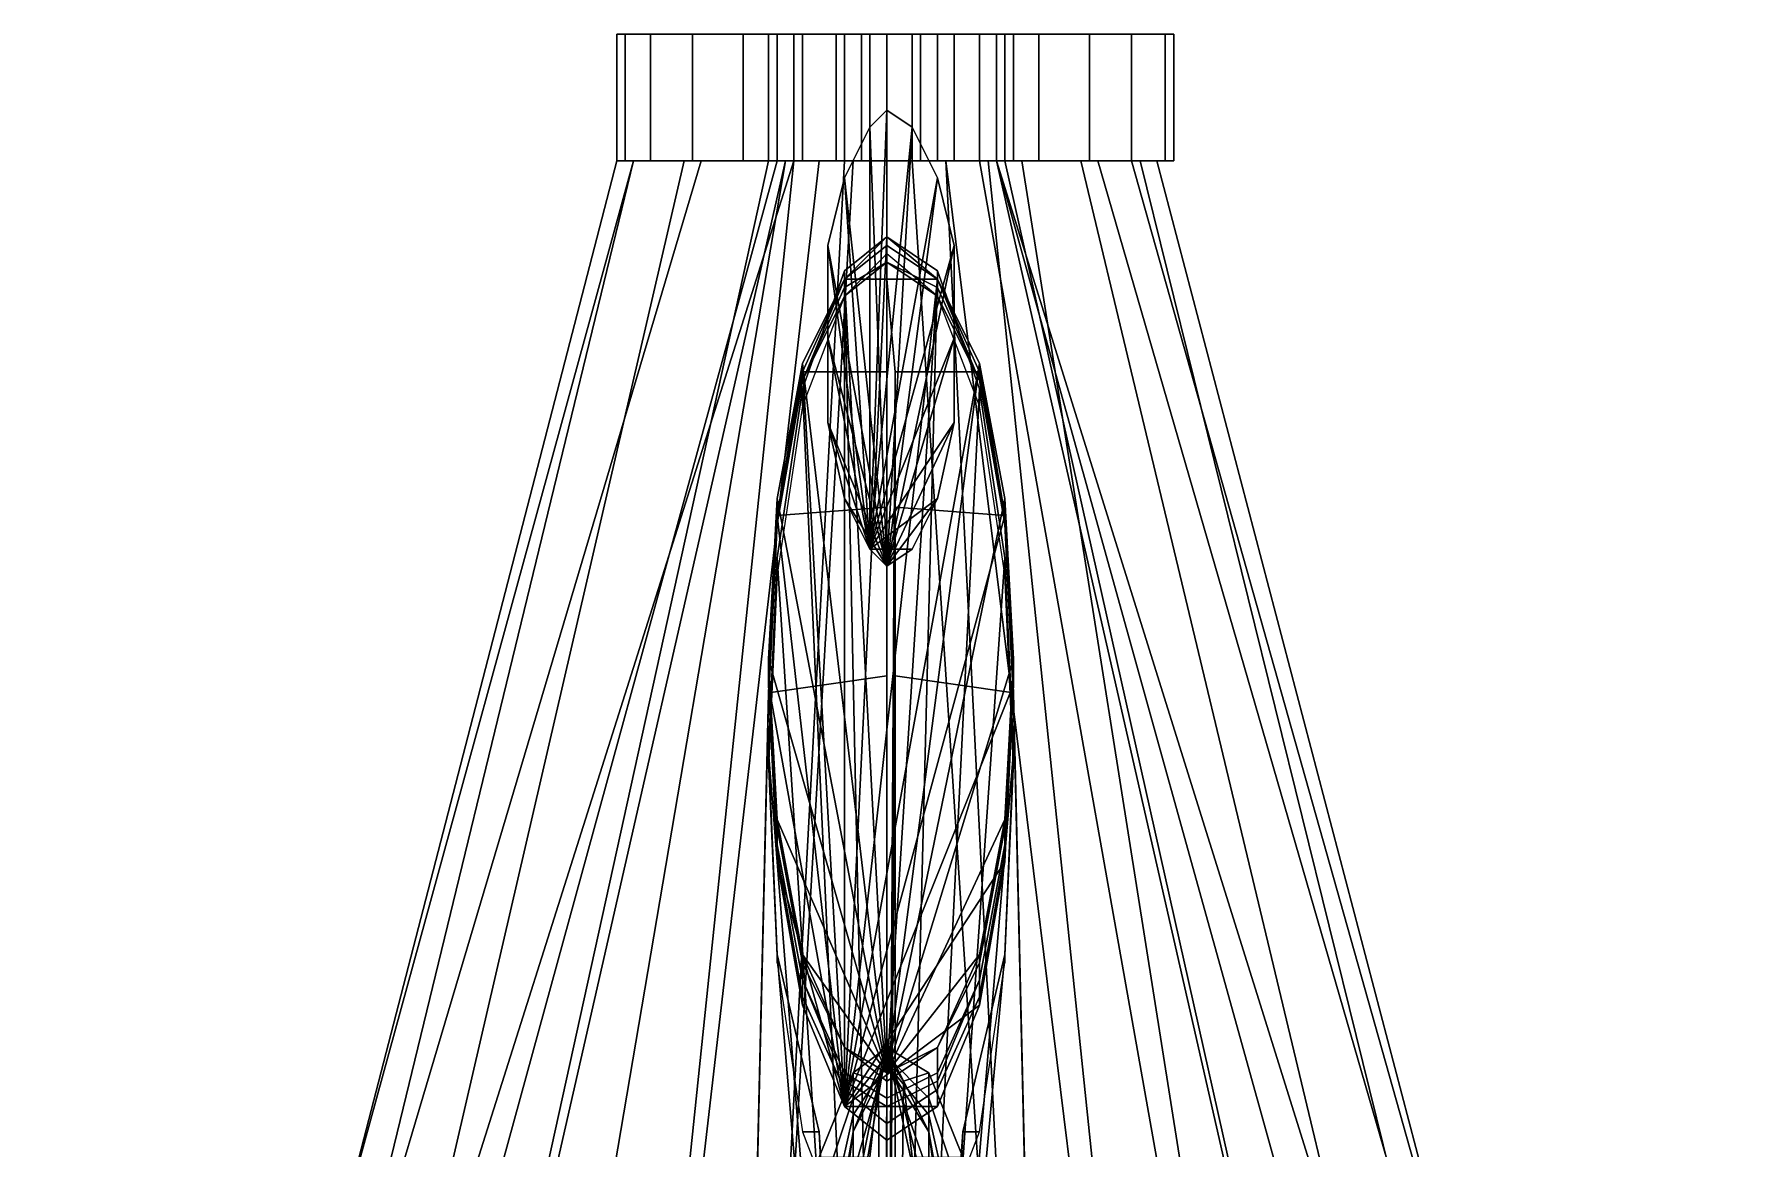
# Model space of a CAD drawing. Extents: x -1726 to 1721, y -2579 to 1769.
# Drawn here: x -101 to 102, y 1637 to 1769 of the extents above; entities that cross this region are included whole.
import ezdxf

# ---------------------------------------------------------------- set-up
doc = ezdxf.new("R2010")
doc.units = 0

msp = doc.modelspace()

# ---------------------------------------------------------------- linework, layer by layer
at = {"layer": '149059', "color": 1}
for points in [[(0, 1650, -670), (-4, 1630, -669), (-4, 1634, -605), (0, 1648, -606)], [(0, 1649, -765), (-4, 1626, -763), (-4, 1630, -669), (0, 1650, -670)], [(0, 1649, -143), (-4, 1646, -143), (-1, 1645, -110), (0, 1648, -111)], [(0, 1648, -225), (-4, 1643, -225), (-4, 1646, -143), (0, 1649, -143)], [(0, 1649, -539), (-4, 1639, -539), (-4, 1639, -473), (0, 1647, -473)], [(0, 1648, -606), (-4, 1634, -605), (-4, 1639, -539), (0, 1649, -539)], [(-4, 342, -658), (-4, 1626, -763), (0, 1649, -765), (-4, 342, -658)], [(-4, 342, -658), (0, 1649, -765), (5, 1626, -763), (-4, 342, -658)], [(5, 1630, -669), (0, 1650, -670), (0, 1648, -606), (5, 1634, -605)], [(5, 1626, -763), (0, 1649, -765), (0, 1650, -670), (5, 1630, -669)], [(5, 1646, -143), (0, 1649, -143), (0, 1648, -111), (2, 1645, -110)], [(5, 1643, -225), (0, 1648, -225), (0, 1649, -143), (5, 1646, -143)], [(5, 1639, -539), (0, 1649, -539), (0, 1647, -473), (5, 1639, -473)], [(5, 1634, -605), (0, 1648, -606), (0, 1649, -539), (5, 1639, -539)], [(0, 1647, -368), (-4, 1641, -368), (-4, 1643, -225), (0, 1648, -225)], [(0, 1647, -473), (-4, 1639, -473), (-4, 1641, -368), (0, 1647, -368)], [(0, 1471, -109), (0, 1648, -111), (-1, 1645, -110), (0, 1471, -109)], [(5, 1641, -368), (0, 1647, -368), (0, 1648, -225), (5, 1643, -225)], [(0, 1471, -109), (2, 1645, -110), (0, 1648, -111), (0, 1471, -109)], [(5, 1639, -473), (0, 1647, -473), (0, 1647, -368), (5, 1641, -368)], [(-4, 1646, -143), (-8, 1636, -143), (-2, 1636, -110), (-1, 1645, -110)], [(-4, 1643, -225), (-8, 1631, -225), (-8, 1636, -143), (-4, 1646, -143)], [(0, 1471, -109), (-1, 1645, -110), (-2, 1636, -110), (0, 1471, -109)], [(0, 1471, -109), (3, 1636, -110), (2, 1645, -110), (0, 1471, -109)], [(9, 1636, -143), (5, 1646, -143), (2, 1645, -110), (3, 1636, -110)], [(9, 1631, -225), (5, 1643, -225), (5, 1646, -143), (9, 1636, -143)], [(-4, 1641, -368), (-8, 1623, -368), (-8, 1631, -225), (-4, 1643, -225)], [(9, 1623, -368), (5, 1641, -368), (5, 1643, -225), (9, 1631, -225)], [(-4, 1639, -473), (-8, 1616, -473), (-8, 1623, -368), (-4, 1641, -368)], [(9, 1616, -473), (5, 1639, -473), (5, 1641, -368), (9, 1623, -368)], [(-4, 1639, -539), (-8, 1609, -539), (-8, 1616, -473), (-4, 1639, -473)], [(-4, 1634, -605), (-8, 1591, -603), (-8, 1609, -539), (-4, 1639, -539)], [(9, 1609, -539), (5, 1639, -539), (5, 1639, -473), (9, 1616, -473)], [(9, 1591, -603), (5, 1634, -605), (5, 1639, -539), (9, 1609, -539)]]:
    msp.add_3dface(points, dxfattribs=at)
at = {"layer": '272109', "color": 1}
for points in [[(-32, 1754, -844), (-30, 1754, -851), (-101, 1495, -848), (-99, 1495, -828)], [(-30, 1754, -851), (-22, 1754, -856), (-99, 1495, -868), (-101, 1495, -848)], [(-30, 1754, -835), (-32, 1754, -844), (-99, 1495, -828), (-93, 1495, -809)], [(-22, 1754, -856), (-11, 1754, -860), (-93, 1495, -887), (-99, 1495, -868)], [(-24, 1754, -830), (-30, 1754, -835), (-93, 1495, -809), (-84, 1495, -791)], [(-11, 1754, -860), (-13, 1754, -866), (-84, 1495, -905), (-93, 1495, -887)], [(-12, 1754, -824), (-24, 1754, -830), (-84, 1495, -791), (-71, 1495, -776)], [(-13, 1754, -866), (-14, 1754, -875), (-71, 1495, -920), (-84, 1495, -905)], [(-12, 1754, -817), (-12, 1754, -824), (-71, 1495, -776), (-56, 1495, -763)], [(-14, 1754, -875), (-12, 1754, -880), (-56, 1495, -933), (-71, 1495, -920)], [(-11, 1754, -811), (-12, 1754, -817), (-56, 1495, -763), (-38, 1495, -753)], [(-12, 1754, -880), (-8, 1754, -883), (-38, 1495, -943), (-56, 1495, -933)], [(-5, 1754, -808), (-11, 1754, -811), (-38, 1495, -753), (-19, 1495, -748)], [(-8, 1754, -883), (-4, 1754, -886), (-19, 1495, -948), (-38, 1495, -943)], [(0, 1754, -806), (-5, 1754, -808), (-19, 1495, -748), (0, 1495, -746)], [(-4, 1754, -886), (0, 1754, -886), (0, 1495, -950), (-19, 1495, -948)], [(0, 1754, -886), (3, 1754, -886), (20, 1495, -948), (0, 1495, -950)], [(7, 1754, -808), (0, 1754, -806), (0, 1495, -746), (20, 1495, -748)], [(3, 1754, -886), (7, 1754, -883), (39, 1495, -943), (20, 1495, -948)], [(7, 1754, -883), (11, 1754, -880), (57, 1495, -933), (39, 1495, -943)], [(12, 1754, -811), (7, 1754, -808), (20, 1495, -748), (39, 1495, -753)], [(11, 1754, -880), (13, 1754, -875), (72, 1495, -920), (57, 1495, -933)], [(16, 1754, -817), (12, 1754, -811), (39, 1495, -753), (57, 1495, -763)], [(13, 1754, -875), (13, 1754, -867), (85, 1495, -905), (72, 1495, -920)], [(13, 1754, -867), (13, 1754, -861), (94, 1495, -887), (85, 1495, -905)], [(13, 1754, -861), (25, 1754, -856), (100, 1495, -868), (94, 1495, -887)], [(23, 1754, -830), (14, 1754, -824), (72, 1495, -776), (85, 1495, -791)], [(14, 1754, -824), (16, 1754, -817), (57, 1495, -763), (72, 1495, -776)], [(30, 1754, -835), (23, 1754, -830), (85, 1495, -791), (94, 1495, -809)], [(25, 1754, -856), (29, 1754, -850), (102, 1495, -848), (100, 1495, -868)], [(29, 1754, -850), (32, 1754, -844), (100, 1495, -828), (102, 1495, -848)], [(32, 1754, -844), (30, 1754, -835), (94, 1495, -809), (100, 1495, -828)]]:
    msp.add_3dface(points, dxfattribs=at)
at = {"layer": '356893', "color": 1}
for points in [[(-2, 1758, -318), (-5, 1752, -318), (-5, 1752, -304), (-2, 1758, -304)], [(-2, 1758, -332), (-5, 1752, -332), (-5, 1752, -318), (-2, 1758, -318)], [(-2, 1758, -346), (-5, 1752, -346), (-5, 1752, -332), (-2, 1758, -332)], [(-2, 1758, -361), (-5, 1752, -361), (-5, 1752, -346), (-2, 1758, -346)], [(-2, 1758, -375), (-5, 1752, -375), (-5, 1752, -361), (-2, 1758, -361)], [(-2, 1758, -389), (-5, 1752, -389), (-5, 1752, -375), (-2, 1758, -375)], [(-2, 1758, -404), (-5, 1752, -404), (-5, 1752, -389), (-2, 1758, -389)], [(-2, 1758, -418), (-5, 1752, -418), (-5, 1752, -404), (-2, 1758, -404)], [(0, 1706, -304), (-2, 1758, -304), (-5, 1752, -304), (0, 1706, -304)], [(-2, 1708, -418), (-5, 1752, -418), (-2, 1758, -418), (-2, 1708, -418)], [(0, 1760, -318), (-2, 1758, -318), (-2, 1758, -304), (0, 1760, -304)], [(0, 1760, -332), (-2, 1758, -332), (-2, 1758, -318), (0, 1760, -318)], [(0, 1760, -346), (-2, 1758, -346), (-2, 1758, -332), (0, 1760, -332)], [(0, 1760, -361), (-2, 1758, -361), (-2, 1758, -346), (0, 1760, -346)], [(0, 1760, -375), (-2, 1758, -375), (-2, 1758, -361), (0, 1760, -361)], [(0, 1760, -389), (-2, 1758, -389), (-2, 1758, -375), (0, 1760, -375)], [(0, 1760, -404), (-2, 1758, -404), (-2, 1758, -389), (0, 1760, -389)], [(0, 1760, -418), (-2, 1758, -418), (-2, 1758, -404), (0, 1760, -404)], [(0, 1706, -304), (0, 1760, -304), (-2, 1758, -304), (0, 1706, -304)], [(-2, 1708, -418), (-2, 1758, -418), (0, 1760, -418), (-2, 1708, -418)], [(-2, 1708, -418), (0, 1760, -418), (3, 1758, -418), (-2, 1708, -418)], [(-2, 1708, -418), (3, 1758, -418), (6, 1752, -418), (-2, 1708, -418)], [(3, 1758, -318), (0, 1760, -318), (0, 1760, -304), (3, 1758, -304)], [(3, 1758, -332), (0, 1760, -332), (0, 1760, -318), (3, 1758, -318)], [(3, 1758, -346), (0, 1760, -346), (0, 1760, -332), (3, 1758, -332)], [(3, 1758, -361), (0, 1760, -361), (0, 1760, -346), (3, 1758, -346)], [(3, 1758, -375), (0, 1760, -375), (0, 1760, -361), (3, 1758, -361)], [(3, 1758, -389), (0, 1760, -389), (0, 1760, -375), (3, 1758, -375)], [(3, 1758, -404), (0, 1760, -404), (0, 1760, -389), (3, 1758, -389)], [(3, 1758, -418), (0, 1760, -418), (0, 1760, -404), (3, 1758, -404)], [(0, 1706, -304), (3, 1758, -304), (0, 1760, -304), (0, 1706, -304)], [(0, 1706, -304), (6, 1752, -304), (3, 1758, -304), (0, 1706, -304)], [(6, 1752, -318), (3, 1758, -318), (3, 1758, -304), (6, 1752, -304)], [(6, 1752, -332), (3, 1758, -332), (3, 1758, -318), (6, 1752, -318)], [(6, 1752, -346), (3, 1758, -346), (3, 1758, -332), (6, 1752, -332)], [(6, 1752, -361), (3, 1758, -361), (3, 1758, -346), (6, 1752, -346)], [(6, 1752, -375), (3, 1758, -375), (3, 1758, -361), (6, 1752, -361)], [(6, 1752, -389), (3, 1758, -389), (3, 1758, -375), (6, 1752, -375)], [(6, 1752, -404), (3, 1758, -404), (3, 1758, -389), (6, 1752, -389)], [(6, 1752, -418), (3, 1758, -418), (3, 1758, -404), (6, 1752, -404)], [(-5, 1752, -318), (-7, 1744, -318), (-7, 1744, -304), (-5, 1752, -304)], [(-5, 1752, -332), (-7, 1744, -332), (-7, 1744, -318), (-5, 1752, -318)], [(-5, 1752, -346), (-7, 1744, -346), (-7, 1744, -332), (-5, 1752, -332)], [(-5, 1752, -361), (-7, 1744, -361), (-7, 1744, -346), (-5, 1752, -346)], [(-5, 1752, -375), (-7, 1744, -375), (-7, 1744, -361), (-5, 1752, -361)], [(-5, 1752, -389), (-7, 1744, -389), (-7, 1744, -375), (-5, 1752, -375)], [(-5, 1752, -404), (-7, 1744, -404), (-7, 1744, -389), (-5, 1752, -389)], [(-5, 1752, -418), (-7, 1744, -418), (-7, 1744, -404), (-5, 1752, -404)], [(0, 1706, -304), (-5, 1752, -304), (-7, 1744, -304), (0, 1706, -304)], [(-2, 1708, -418), (-7, 1744, -418), (-5, 1752, -418), (-2, 1708, -418)], [(-2, 1708, -418), (6, 1752, -418), (8, 1744, -418), (-2, 1708, -418)], [(0, 1706, -304), (8, 1744, -304), (6, 1752, -304), (0, 1706, -304)], [(8, 1744, -318), (6, 1752, -318), (6, 1752, -304), (8, 1744, -304)], [(8, 1744, -332), (6, 1752, -332), (6, 1752, -318), (8, 1744, -318)], [(8, 1744, -346), (6, 1752, -346), (6, 1752, -332), (8, 1744, -332)], [(8, 1744, -361), (6, 1752, -361), (6, 1752, -346), (8, 1744, -346)], [(8, 1744, -375), (6, 1752, -375), (6, 1752, -361), (8, 1744, -361)], [(8, 1744, -389), (6, 1752, -389), (6, 1752, -375), (8, 1744, -375)], [(8, 1744, -404), (6, 1752, -404), (6, 1752, -389), (8, 1744, -389)], [(8, 1744, -418), (6, 1752, -418), (6, 1752, -404), (8, 1744, -404)], [(-7, 1744, -318), (-7, 1733, -318), (-7, 1733, -304), (-7, 1744, -304)], [(-7, 1744, -332), (-7, 1733, -332), (-7, 1733, -318), (-7, 1744, -318)], [(-7, 1744, -346), (-7, 1733, -346), (-7, 1733, -332), (-7, 1744, -332)], [(-7, 1744, -361), (-7, 1733, -361), (-7, 1733, -346), (-7, 1744, -346)], [(-7, 1744, -375), (-7, 1733, -375), (-7, 1733, -361), (-7, 1744, -361)], [(-7, 1744, -389), (-7, 1733, -389), (-7, 1733, -375), (-7, 1744, -375)], [(-7, 1744, -404), (-7, 1733, -404), (-7, 1733, -389), (-7, 1744, -389)], [(-7, 1744, -418), (-7, 1733, -418), (-7, 1733, -404), (-7, 1744, -404)], [(0, 1706, -304), (-7, 1744, -304), (-7, 1733, -304), (0, 1706, -304)], [(-2, 1708, -418), (-7, 1733, -418), (-7, 1744, -418), (-2, 1708, -418)], [(0, 1745, -771), (-5, 1740, -772), (-5, 1740, -610), (0, 1744, -610)], [(-5, 1642, -768), (-5, 1740, -772), (0, 1745, -771), (-5, 1642, -768)], [(-5, 1642, -768), (0, 1745, -771), (6, 1740, -772), (-5, 1642, -768)], [(0, 1742, -320), (-5, 1739, -320), (-5, 1740, -206), (0, 1744, -206)], [(0, 1744, -515), (-5, 1740, -515), (-5, 1738, -421), (0, 1742, -421)], [(0, 1744, -610), (-5, 1740, -610), (-5, 1740, -515), (0, 1744, -515)], [(0, 1646, -206), (0, 1744, -206), (-5, 1740, -206), (0, 1646, -206)], [(-2, 1708, -418), (8, 1744, -418), (8, 1733, -418), (-2, 1708, -418)], [(6, 1740, -772), (0, 1745, -771), (0, 1744, -610), (6, 1740, -610)], [(6, 1739, -320), (0, 1742, -320), (0, 1744, -206), (6, 1740, -206)], [(6, 1740, -515), (0, 1744, -515), (0, 1742, -421), (6, 1738, -421)], [(6, 1740, -610), (0, 1744, -610), (0, 1744, -515), (6, 1740, -515)], [(0, 1646, -206), (6, 1740, -206), (0, 1744, -206), (0, 1646, -206)], [(0, 1706, -304), (8, 1733, -304), (8, 1744, -304), (0, 1706, -304)], [(8, 1733, -318), (8, 1744, -318), (8, 1744, -304), (8, 1733, -304)], [(8, 1733, -332), (8, 1744, -332), (8, 1744, -318), (8, 1733, -318)], [(8, 1733, -346), (8, 1744, -346), (8, 1744, -332), (8, 1733, -332)], [(8, 1733, -361), (8, 1744, -361), (8, 1744, -346), (8, 1733, -346)], [(8, 1733, -375), (8, 1744, -375), (8, 1744, -361), (8, 1733, -361)], [(8, 1733, -389), (8, 1744, -389), (8, 1744, -375), (8, 1733, -375)], [(8, 1733, -404), (8, 1744, -404), (8, 1744, -389), (8, 1733, -389)], [(8, 1733, -418), (8, 1744, -418), (8, 1744, -404), (8, 1733, -404)], [(0, 1742, -421), (-5, 1738, -421), (-5, 1739, -320), (0, 1742, -320)], [(6, 1738, -421), (0, 1742, -421), (0, 1742, -320), (6, 1739, -320)], [(-5, 1739, -320), (-10, 1728, -320), (-10, 1730, -206), (-5, 1740, -206)], [(-5, 1740, -515), (-10, 1729, -515), (-10, 1728, -421), (-5, 1738, -421)], [(-5, 1740, -610), (-10, 1729, -610), (-10, 1729, -515), (-5, 1740, -515)], [(-5, 1740, -772), (-10, 1730, -771), (-10, 1729, -610), (-5, 1740, -610)], [(0, 1646, -206), (-5, 1740, -206), (-10, 1730, -206), (0, 1646, -206)], [(-5, 1642, -768), (-10, 1730, -771), (-5, 1740, -772), (-5, 1642, -768)], [(-5, 1642, -768), (6, 1740, -772), (11, 1730, -771), (-5, 1642, -768)], [(0, 1646, -206), (11, 1730, -206), (6, 1740, -206), (0, 1646, -206)], [(11, 1728, -320), (6, 1739, -320), (6, 1740, -206), (11, 1730, -206)], [(11, 1729, -515), (6, 1740, -515), (6, 1738, -421), (11, 1728, -421)], [(11, 1729, -610), (6, 1740, -610), (6, 1740, -515), (11, 1729, -515)], [(11, 1730, -771), (6, 1740, -772), (6, 1740, -610), (11, 1729, -610)], [(-5, 1738, -421), (-10, 1728, -421), (-10, 1728, -320), (-5, 1739, -320)], [(11, 1728, -421), (6, 1738, -421), (6, 1739, -320), (11, 1728, -320)], [(-7, 1733, -318), (-7, 1723, -318), (-7, 1723, -304), (-7, 1733, -304)], [(-7, 1733, -332), (-7, 1723, -332), (-7, 1723, -318), (-7, 1733, -318)], [(-7, 1733, -346), (-7, 1723, -346), (-7, 1723, -332), (-7, 1733, -332)], [(-7, 1733, -361), (-7, 1723, -361), (-7, 1723, -346), (-7, 1733, -346)], [(-7, 1733, -375), (-7, 1723, -375), (-7, 1723, -361), (-7, 1733, -361)], [(-7, 1733, -389), (-7, 1723, -389), (-7, 1723, -375), (-7, 1733, -375)], [(-7, 1733, -404), (-7, 1723, -404), (-7, 1723, -389), (-7, 1733, -389)], [(-7, 1733, -418), (-7, 1723, -418), (-7, 1723, -404), (-7, 1733, -404)], [(0, 1706, -304), (-7, 1733, -304), (-7, 1723, -304), (0, 1706, -304)], [(-2, 1708, -418), (-7, 1723, -418), (-7, 1733, -418), (-2, 1708, -418)], [(-2, 1708, -418), (8, 1733, -418), (8, 1723, -418), (-2, 1708, -418)], [(0, 1706, -304), (8, 1723, -304), (8, 1733, -304), (0, 1706, -304)], [(8, 1723, -318), (8, 1733, -318), (8, 1733, -304), (8, 1723, -304)], [(8, 1723, -332), (8, 1733, -332), (8, 1733, -318), (8, 1723, -318)], [(8, 1723, -346), (8, 1733, -346), (8, 1733, -332), (8, 1723, -332)], [(8, 1723, -361), (8, 1733, -361), (8, 1733, -346), (8, 1723, -346)], [(8, 1723, -375), (8, 1733, -375), (8, 1733, -361), (8, 1723, -361)], [(8, 1723, -389), (8, 1733, -389), (8, 1733, -375), (8, 1723, -375)], [(8, 1723, -404), (8, 1733, -404), (8, 1733, -389), (8, 1723, -389)], [(8, 1723, -418), (8, 1733, -418), (8, 1733, -404), (8, 1723, -404)], [(-10, 1728, -320), (-13, 1712, -320), (-13, 1714, -206), (-10, 1730, -206)], [(-10, 1730, -771), (-13, 1712, -771), (-13, 1712, -610), (-10, 1729, -610)], [(0, 1646, -206), (-10, 1730, -206), (-13, 1714, -206), (0, 1646, -206)], [(-5, 1642, -768), (-13, 1712, -771), (-10, 1730, -771), (-5, 1642, -768)], [(-5, 1642, -768), (11, 1730, -771), (14, 1712, -771), (-5, 1642, -768)], [(0, 1646, -206), (14, 1714, -206), (11, 1730, -206), (0, 1646, -206)], [(14, 1712, -320), (11, 1728, -320), (11, 1730, -206), (14, 1714, -206)], [(14, 1712, -771), (11, 1730, -771), (11, 1729, -610), (14, 1712, -610)], [(-10, 1729, -515), (-13, 1712, -515), (-13, 1711, -421), (-10, 1728, -421)], [(-10, 1729, -610), (-13, 1712, -610), (-13, 1712, -515), (-10, 1729, -515)], [(-10, 1728, -421), (-13, 1711, -421), (-13, 1712, -320), (-10, 1728, -320)], [(14, 1712, -515), (11, 1729, -515), (11, 1728, -421), (14, 1711, -421)], [(14, 1712, -610), (11, 1729, -610), (11, 1729, -515), (14, 1712, -515)], [(14, 1711, -421), (11, 1728, -421), (11, 1728, -320), (14, 1712, -320)], [(-7, 1723, -318), (-5, 1714, -318), (-5, 1714, -304), (-7, 1723, -304)], [(-7, 1723, -332), (-5, 1714, -332), (-5, 1714, -318), (-7, 1723, -318)], [(-7, 1723, -346), (-5, 1714, -346), (-5, 1714, -332), (-7, 1723, -332)], [(-7, 1723, -361), (-5, 1714, -361), (-5, 1714, -346), (-7, 1723, -346)], [(-7, 1723, -375), (-5, 1714, -375), (-5, 1714, -361), (-7, 1723, -361)], [(-7, 1723, -389), (-5, 1714, -389), (-5, 1714, -375), (-7, 1723, -375)], [(-7, 1723, -404), (-5, 1714, -404), (-5, 1714, -389), (-7, 1723, -389)], [(-7, 1723, -418), (-5, 1714, -418), (-5, 1714, -404), (-7, 1723, -404)], [(0, 1706, -304), (-7, 1723, -304), (-5, 1714, -304), (0, 1706, -304)], [(-2, 1708, -418), (-5, 1714, -418), (-7, 1723, -418), (-2, 1708, -418)], [(-2, 1708, -418), (8, 1723, -418), (6, 1714, -418), (-2, 1708, -418)], [(0, 1706, -304), (6, 1714, -304), (8, 1723, -304), (0, 1706, -304)], [(6, 1714, -318), (8, 1723, -318), (8, 1723, -304), (6, 1714, -304)], [(6, 1714, -332), (8, 1723, -332), (8, 1723, -318), (6, 1714, -318)], [(6, 1714, -346), (8, 1723, -346), (8, 1723, -332), (6, 1714, -332)], [(6, 1714, -361), (8, 1723, -361), (8, 1723, -346), (6, 1714, -346)], [(6, 1714, -375), (8, 1723, -375), (8, 1723, -361), (6, 1714, -361)], [(6, 1714, -389), (8, 1723, -389), (8, 1723, -375), (6, 1714, -375)], [(6, 1714, -404), (8, 1723, -404), (8, 1723, -389), (6, 1714, -389)], [(6, 1714, -418), (8, 1723, -418), (8, 1723, -404), (6, 1714, -404)], [(-13, 1712, -320), (-14, 1694, -320), (-14, 1695, -206), (-13, 1714, -206)], [(0, 1646, -206), (-13, 1714, -206), (-14, 1695, -206), (0, 1646, -206)], [(-5, 1714, -318), (-2, 1708, -318), (-2, 1708, -304), (-5, 1714, -304)], [(-5, 1714, -332), (-2, 1708, -332), (-2, 1708, -318), (-5, 1714, -318)], [(-5, 1714, -346), (-2, 1708, -346), (-2, 1708, -332), (-5, 1714, -332)], [(-5, 1714, -361), (-2, 1708, -361), (-2, 1708, -346), (-5, 1714, -346)], [(-5, 1714, -375), (-2, 1708, -375), (-2, 1708, -361), (-5, 1714, -361)], [(-5, 1714, -389), (-2, 1708, -389), (-2, 1708, -375), (-5, 1714, -375)], [(-5, 1714, -404), (-2, 1708, -404), (-2, 1708, -389), (-5, 1714, -389)], [(-5, 1714, -418), (-2, 1708, -418), (-2, 1708, -404), (-5, 1714, -404)], [(0, 1706, -304), (-5, 1714, -304), (-2, 1708, -304), (0, 1706, -304)], [(-2, 1708, -418), (6, 1714, -418), (3, 1708, -418), (-2, 1708, -418)], [(0, 1646, -206), (15, 1695, -206), (14, 1714, -206), (0, 1646, -206)], [(0, 1706, -304), (3, 1708, -304), (6, 1714, -304), (0, 1706, -304)], [(3, 1708, -318), (6, 1714, -318), (6, 1714, -304), (3, 1708, -304)], [(3, 1708, -332), (6, 1714, -332), (6, 1714, -318), (3, 1708, -318)], [(3, 1708, -346), (6, 1714, -346), (6, 1714, -332), (3, 1708, -332)], [(3, 1708, -361), (6, 1714, -361), (6, 1714, -346), (3, 1708, -346)], [(3, 1708, -375), (6, 1714, -375), (6, 1714, -361), (3, 1708, -361)], [(3, 1708, -389), (6, 1714, -389), (6, 1714, -375), (3, 1708, -375)], [(3, 1708, -404), (6, 1714, -404), (6, 1714, -389), (3, 1708, -389)], [(3, 1708, -418), (6, 1714, -418), (6, 1714, -404), (3, 1708, -404)], [(15, 1694, -320), (14, 1712, -320), (14, 1714, -206), (15, 1695, -206)], [(-13, 1711, -421), (-14, 1692, -421), (-14, 1694, -320), (-13, 1712, -320)], [(-13, 1712, -515), (-14, 1693, -515), (-14, 1692, -421), (-13, 1711, -421)], [(-13, 1712, -610), (-14, 1692, -610), (-14, 1693, -515), (-13, 1712, -515)], [(-13, 1712, -771), (-14, 1692, -771), (-14, 1692, -610), (-13, 1712, -610)], [(-5, 1642, -768), (-14, 1692, -771), (-13, 1712, -771), (-5, 1642, -768)], [(-5, 1642, -768), (14, 1712, -771), (15, 1692, -771), (-5, 1642, -768)], [(15, 1692, -421), (14, 1711, -421), (14, 1712, -320), (15, 1694, -320)], [(15, 1693, -515), (14, 1712, -515), (14, 1711, -421), (15, 1692, -421)], [(15, 1692, -610), (14, 1712, -610), (14, 1712, -515), (15, 1693, -515)], [(15, 1692, -771), (14, 1712, -771), (14, 1712, -610), (15, 1692, -610)], [(-2, 1708, -318), (0, 1706, -318), (0, 1706, -304), (-2, 1708, -304)], [(-2, 1708, -332), (0, 1706, -332), (0, 1706, -318), (-2, 1708, -318)], [(-2, 1708, -346), (0, 1706, -346), (0, 1706, -332), (-2, 1708, -332)], [(-2, 1708, -361), (0, 1706, -361), (0, 1706, -346), (-2, 1708, -346)], [(-2, 1708, -375), (0, 1706, -375), (0, 1706, -361), (-2, 1708, -361)], [(-2, 1708, -389), (0, 1706, -389), (0, 1706, -375), (-2, 1708, -375)], [(-2, 1708, -404), (0, 1706, -404), (0, 1706, -389), (-2, 1708, -389)], [(-2, 1708, -418), (0, 1706, -418), (0, 1706, -404), (-2, 1708, -404)], [(-2, 1708, -418), (3, 1708, -418), (0, 1706, -418), (-2, 1708, -418)], [(0, 1706, -318), (3, 1708, -318), (3, 1708, -304), (0, 1706, -304)], [(0, 1706, -332), (3, 1708, -332), (3, 1708, -318), (0, 1706, -318)], [(0, 1706, -346), (3, 1708, -346), (3, 1708, -332), (0, 1706, -332)], [(0, 1706, -361), (3, 1708, -361), (3, 1708, -346), (0, 1706, -346)], [(0, 1706, -375), (3, 1708, -375), (3, 1708, -361), (0, 1706, -361)], [(0, 1706, -389), (3, 1708, -389), (3, 1708, -375), (0, 1706, -375)], [(0, 1706, -404), (3, 1708, -404), (3, 1708, -389), (0, 1706, -389)], [(0, 1706, -418), (3, 1708, -418), (3, 1708, -404), (0, 1706, -404)], [(-14, 1694, -320), (-13, 1675, -320), (-13, 1676, -206), (-14, 1695, -206)], [(0, 1646, -206), (-14, 1695, -206), (-13, 1676, -206), (0, 1646, -206)], [(-14, 1692, -421), (-13, 1673, -421), (-13, 1675, -320), (-14, 1694, -320)], [(0, 1646, -206), (14, 1676, -206), (15, 1695, -206), (0, 1646, -206)], [(14, 1675, -320), (15, 1694, -320), (15, 1695, -206), (14, 1676, -206)], [(14, 1673, -421), (15, 1692, -421), (15, 1694, -320), (14, 1675, -320)], [(-14, 1693, -515), (-13, 1673, -515), (-13, 1673, -421), (-14, 1692, -421)], [(-14, 1692, -610), (-13, 1672, -610), (-13, 1673, -515), (-14, 1693, -515)], [(-14, 1692, -771), (-13, 1671, -771), (-13, 1672, -610), (-14, 1692, -610)], [(-5, 1642, -768), (-13, 1671, -771), (-14, 1692, -771), (-5, 1642, -768)], [(-5, 1642, -768), (15, 1692, -771), (14, 1671, -771), (-5, 1642, -768)], [(14, 1673, -515), (15, 1693, -515), (15, 1692, -421), (14, 1673, -421)], [(14, 1672, -610), (15, 1692, -610), (15, 1693, -515), (14, 1673, -515)], [(14, 1671, -771), (15, 1692, -771), (15, 1692, -610), (14, 1672, -610)], [(-13, 1675, -320), (-10, 1659, -320), (-10, 1660, -206), (-13, 1676, -206)], [(0, 1646, -206), (-13, 1676, -206), (-10, 1660, -206), (0, 1646, -206)], [(-13, 1673, -421), (-10, 1657, -421), (-10, 1659, -320), (-13, 1675, -320)], [(0, 1646, -206), (11, 1660, -206), (14, 1676, -206), (0, 1646, -206)], [(11, 1659, -320), (14, 1675, -320), (14, 1676, -206), (11, 1660, -206)], [(11, 1657, -421), (14, 1673, -421), (14, 1675, -320), (11, 1659, -320)], [(-13, 1673, -515), (-10, 1657, -515), (-10, 1657, -421), (-13, 1673, -421)], [(-13, 1672, -610), (-10, 1655, -610), (-10, 1657, -515), (-13, 1673, -515)], [(11, 1657, -515), (14, 1673, -515), (14, 1673, -421), (11, 1657, -421)], [(11, 1655, -610), (14, 1672, -610), (14, 1673, -515), (11, 1657, -515)], [(-13, 1671, -771), (-10, 1654, -771), (-10, 1655, -610), (-13, 1672, -610)], [(-5, 1642, -768), (-10, 1654, -771), (-13, 1671, -771), (-5, 1642, -768)], [(-5, 1642, -768), (14, 1671, -771), (11, 1654, -771), (-5, 1642, -768)], [(11, 1654, -771), (14, 1671, -771), (14, 1672, -610), (11, 1655, -610)], [(-10, 1659, -320), (-5, 1649, -320), (-5, 1649, -206), (-10, 1660, -206)], [(0, 1646, -206), (-10, 1660, -206), (-5, 1649, -206), (0, 1646, -206)], [(-10, 1657, -421), (-5, 1646, -421), (-5, 1649, -320), (-10, 1659, -320)], [(0, 1646, -206), (6, 1649, -206), (11, 1660, -206), (0, 1646, -206)], [(6, 1649, -320), (11, 1659, -320), (11, 1660, -206), (6, 1649, -206)], [(6, 1646, -421), (11, 1657, -421), (11, 1659, -320), (6, 1649, -320)], [(-10, 1657, -515), (-5, 1645, -515), (-5, 1646, -421), (-10, 1657, -421)], [(-10, 1655, -610), (-5, 1644, -610), (-5, 1645, -515), (-10, 1657, -515)], [(6, 1645, -515), (11, 1657, -515), (11, 1657, -421), (6, 1646, -421)], [(6, 1644, -610), (11, 1655, -610), (11, 1657, -515), (6, 1645, -515)], [(-10, 1654, -771), (-5, 1642, -768), (-5, 1644, -610), (-10, 1655, -610)], [(6, 1642, -768), (11, 1654, -771), (11, 1655, -610), (6, 1644, -610)], [(-5, 1642, -768), (11, 1654, -771), (6, 1642, -768), (-5, 1642, -768)], [(-5, 1649, -320), (0, 1645, -320), (0, 1646, -206), (-5, 1649, -206)], [(-5, 1646, -421), (0, 1643, -421), (0, 1645, -320), (-5, 1649, -320)], [(0, 1645, -320), (6, 1649, -320), (6, 1649, -206), (0, 1646, -206)], [(0, 1643, -421), (6, 1646, -421), (6, 1649, -320), (0, 1645, -320)], [(-5, 1645, -515), (0, 1642, -515), (0, 1643, -421), (-5, 1646, -421)], [(-5, 1644, -610), (0, 1640, -610), (0, 1642, -515), (-5, 1645, -515)], [(0, 1642, -515), (6, 1645, -515), (6, 1646, -421), (0, 1643, -421)], [(0, 1640, -610), (6, 1644, -610), (6, 1645, -515), (0, 1642, -515)], [(-5, 1642, -768), (0, 1638, -767), (0, 1640, -610), (-5, 1644, -610)], [(0, 1638, -767), (6, 1642, -768), (6, 1644, -610), (0, 1640, -610)], [(-5, 1642, -768), (6, 1642, -768), (0, 1638, -767), (-5, 1642, -768)]]:
    msp.add_3dface(points, dxfattribs=at)
at = {"layer": '370019', "color": 1}
for points in [[(0, 1744, -143), (-5, 1740, -143), (0, 1740, -110), (0, 1744, -110)], [(0, 1744, -205), (-5, 1740, -205), (-5, 1740, -143), (0, 1744, -143)], [(6, 1740, -143), (0, 1744, -143), (0, 1744, -110), (0, 1740, -110)], [(6, 1740, -205), (0, 1744, -205), (0, 1744, -143), (6, 1740, -143)], [(0, 1567, -110), (0, 1740, -110), (0, 1744, -110), (0, 1567, -110)], [(0, 1567, -110), (0, 1744, -110), (0, 1740, -110), (0, 1567, -110)], [(-5, 1740, -143), (-10, 1729, -143), (0, 1729, -110), (0, 1740, -110)], [(-5, 1740, -205), (-10, 1728, -205), (-10, 1729, -143), (-5, 1740, -143)], [(11, 1729, -143), (6, 1740, -143), (0, 1740, -110), (1, 1729, -110)], [(0, 1567, -110), (1, 1729, -110), (0, 1740, -110), (0, 1567, -110)], [(0, 1567, -110), (0, 1740, -110), (0, 1729, -110), (0, 1567, -110)], [(11, 1728, -205), (6, 1740, -205), (6, 1740, -143), (11, 1729, -143)], [(-10, 1729, -143), (-13, 1712, -143), (0, 1713, -110), (0, 1729, -110)], [(-10, 1728, -205), (-13, 1711, -205), (-13, 1712, -143), (-10, 1729, -143)], [(0, 1567, -110), (1, 1713, -110), (1, 1729, -110), (0, 1567, -110)], [(0, 1567, -110), (0, 1729, -110), (0, 1713, -110), (0, 1567, -110)], [(14, 1712, -143), (11, 1729, -143), (1, 1729, -110), (1, 1713, -110)], [(14, 1711, -205), (11, 1728, -205), (11, 1729, -143), (14, 1712, -143)], [(-13, 1712, -143), (-14, 1691, -143), (0, 1693, -110), (0, 1713, -110)], [(-13, 1711, -205), (-14, 1690, -205), (-14, 1691, -143), (-13, 1712, -143)], [(0, 1567, -110), (1, 1693, -110), (1, 1713, -110), (0, 1567, -110)], [(0, 1567, -110), (0, 1713, -110), (0, 1693, -110), (0, 1567, -110)], [(15, 1691, -143), (14, 1712, -143), (1, 1713, -110), (1, 1693, -110)], [(15, 1690, -205), (14, 1711, -205), (14, 1712, -143), (15, 1691, -143)], [(-14, 1691, -143), (-17, 1564, -143), (0, 1567, -110), (0, 1693, -110)], [(-14, 1690, -205), (-17, 1563, -205), (-17, 1564, -143), (-14, 1691, -143)], [(0, 1567, -110), (1, 1567, -110), (1, 1693, -110), (0, 1567, -110)], [(0, 1567, -110), (0, 1693, -110), (0, 1567, -110)], [(18, 1564, -143), (15, 1691, -143), (1, 1693, -110), (1, 1567, -110)], [(18, 1563, -205), (15, 1690, -205), (15, 1691, -143), (18, 1564, -143)]]:
    msp.add_3dface(points, dxfattribs=at)
at = {"layer": '385973', "color": 1}
for points in [[(-13, 1754, -827), (-14, 1754, -821), (-14, 1769, -821), (-13, 1769, -827)], [(-14, 1754, -821), (-13, 1754, -815), (-13, 1769, -815), (-14, 1769, -821)], [(-10, 1754, -832), (-13, 1754, -827), (-13, 1769, -827), (-10, 1769, -832)], [(-13, 1754, -815), (-10, 1754, -810), (-10, 1769, -810), (-13, 1769, -815)], [(-5, 1754, -835), (-10, 1754, -832), (-10, 1769, -832), (-5, 1769, -835)], [(-10, 1754, -810), (-5, 1754, -807), (-5, 1769, -807), (-10, 1769, -810)], [(0, 1754, -836), (-5, 1754, -835), (-5, 1769, -835), (0, 1769, -836)], [(-5, 1754, -807), (0, 1754, -806), (0, 1769, -806), (-5, 1769, -807)], [(0, 1754, -806), (6, 1754, -807), (6, 1769, -807), (0, 1769, -806)], [(6, 1754, -835), (0, 1754, -836), (0, 1769, -836), (6, 1769, -835)], [(6, 1754, -807), (11, 1754, -810), (11, 1769, -810), (6, 1769, -807)], [(11, 1754, -832), (6, 1754, -835), (6, 1769, -835), (11, 1769, -832)], [(11, 1754, -810), (14, 1754, -815), (14, 1769, -815), (11, 1769, -810)], [(14, 1754, -827), (11, 1754, -832), (11, 1769, -832), (14, 1769, -827)], [(14, 1754, -815), (15, 1754, -821), (15, 1769, -821), (14, 1769, -815)], [(15, 1754, -821), (14, 1754, -827), (14, 1769, -827), (15, 1769, -821)], [(-5, 1754, -807), (-13, 1754, -815), (-14, 1754, -821), (-5, 1754, -807)], [(-5, 1754, -807), (-14, 1754, -821), (-13, 1754, -827), (-5, 1754, -807)], [(-5, 1754, -807), (-10, 1754, -810), (-13, 1754, -815), (-5, 1754, -807)], [(-5, 1754, -807), (-13, 1754, -827), (-10, 1754, -832), (-5, 1754, -807)], [(-5, 1754, -807), (-10, 1754, -832), (-5, 1754, -835), (-5, 1754, -807)], [(-5, 1754, -807), (-5, 1754, -835), (0, 1754, -836), (-5, 1754, -807)], [(-5, 1754, -807), (0, 1754, -836), (6, 1754, -835), (-5, 1754, -807)], [(-5, 1754, -807), (6, 1754, -835), (11, 1754, -832), (-5, 1754, -807)], [(-5, 1754, -807), (11, 1754, -832), (14, 1754, -827), (-5, 1754, -807)], [(-5, 1754, -807), (14, 1754, -827), (15, 1754, -821), (-5, 1754, -807)], [(-5, 1754, -807), (15, 1754, -821), (14, 1754, -815), (-5, 1754, -807)], [(-5, 1754, -807), (14, 1754, -815), (11, 1754, -810), (-5, 1754, -807)], [(-5, 1754, -807), (11, 1754, -810), (6, 1754, -807), (-5, 1754, -807)], [(-5, 1754, -807), (6, 1754, -807), (0, 1754, -806), (-5, 1754, -807)]]:
    msp.add_3dface(points, dxfattribs=at)
at = {"layer": '387061', "color": 1}
for points in [[(-13, 1769, -827), (-14, 1769, -821), (-14, 1754, -821), (-13, 1754, -827)], [(-14, 1769, -821), (-13, 1769, -815), (-13, 1754, -815), (-14, 1754, -821)], [(-10, 1769, -832), (-13, 1769, -827), (-13, 1754, -827), (-10, 1754, -832)], [(-13, 1769, -815), (-10, 1769, -810), (-10, 1754, -810), (-13, 1754, -815)], [(-5, 1769, -835), (-10, 1769, -832), (-10, 1754, -832), (-5, 1754, -835)], [(-10, 1769, -810), (-5, 1769, -807), (-5, 1754, -807), (-10, 1754, -810)], [(0, 1769, -836), (-5, 1769, -835), (-5, 1754, -835), (0, 1754, -836)], [(-5, 1769, -807), (0, 1769, -806), (0, 1754, -806), (-5, 1754, -807)], [(0, 1769, -806), (6, 1769, -807), (6, 1754, -807), (0, 1754, -806)], [(6, 1769, -835), (0, 1769, -836), (0, 1754, -836), (6, 1754, -835)], [(6, 1769, -807), (11, 1769, -810), (11, 1754, -810), (6, 1754, -807)], [(11, 1769, -832), (6, 1769, -835), (6, 1754, -835), (11, 1754, -832)], [(11, 1769, -810), (14, 1769, -815), (14, 1754, -815), (11, 1754, -810)], [(14, 1769, -827), (11, 1769, -832), (11, 1754, -832), (14, 1754, -827)], [(14, 1769, -815), (15, 1769, -821), (15, 1754, -821), (14, 1754, -815)], [(15, 1769, -821), (14, 1769, -827), (14, 1754, -827), (15, 1754, -821)], [(0, 1754, -806), (-13, 1754, -827), (-14, 1754, -821), (0, 1754, -806)], [(0, 1754, -806), (-14, 1754, -821), (-13, 1754, -815), (0, 1754, -806)], [(0, 1754, -806), (-10, 1754, -832), (-13, 1754, -827), (0, 1754, -806)], [(0, 1754, -806), (-13, 1754, -815), (-10, 1754, -810), (0, 1754, -806)], [(0, 1754, -806), (-5, 1754, -835), (-10, 1754, -832), (0, 1754, -806)], [(0, 1754, -806), (-10, 1754, -810), (-5, 1754, -807), (0, 1754, -806)], [(0, 1754, -806), (0, 1754, -836), (-5, 1754, -835), (0, 1754, -806)], [(0, 1754, -806), (6, 1754, -807), (11, 1754, -810), (0, 1754, -806)], [(0, 1754, -806), (11, 1754, -810), (14, 1754, -815), (0, 1754, -806)], [(0, 1754, -806), (14, 1754, -815), (15, 1754, -821), (0, 1754, -806)], [(0, 1754, -806), (15, 1754, -821), (14, 1754, -827), (0, 1754, -806)], [(0, 1754, -806), (14, 1754, -827), (11, 1754, -832), (0, 1754, -806)], [(0, 1754, -806), (11, 1754, -832), (6, 1754, -835), (0, 1754, -806)], [(0, 1754, -806), (6, 1754, -835), (0, 1754, -836), (0, 1754, -806)]]:
    msp.add_3dface(points, dxfattribs=at)
at = {"layer": '388149', "color": 1}
for points in [[(4, 1754, -851), (3, 1754, -845), (3, 1769, -845), (4, 1769, -851)], [(3, 1754, -845), (4, 1754, -839), (4, 1769, -839), (3, 1769, -845)], [(8, 1754, -856), (4, 1754, -851), (4, 1769, -851), (8, 1769, -856)], [(4, 1754, -839), (8, 1754, -834), (8, 1769, -834), (4, 1769, -839)], [(13, 1754, -859), (8, 1754, -856), (8, 1769, -856), (13, 1769, -859)], [(8, 1754, -834), (13, 1754, -831), (13, 1769, -831), (8, 1769, -834)], [(18, 1754, -860), (13, 1754, -859), (13, 1769, -859), (18, 1769, -860)], [(13, 1754, -831), (18, 1754, -830), (18, 1769, -830), (13, 1769, -831)], [(18, 1754, -830), (24, 1754, -831), (24, 1769, -831), (18, 1769, -830)], [(24, 1754, -859), (18, 1754, -860), (18, 1769, -860), (24, 1769, -859)], [(24, 1754, -831), (29, 1754, -834), (29, 1769, -834), (24, 1769, -831)], [(29, 1754, -856), (24, 1754, -859), (24, 1769, -859), (29, 1769, -856)], [(29, 1754, -834), (33, 1754, -839), (33, 1769, -839), (29, 1769, -834)], [(33, 1754, -851), (29, 1754, -856), (29, 1769, -856), (33, 1769, -851)], [(33, 1754, -839), (34, 1754, -845), (34, 1769, -845), (33, 1769, -839)], [(34, 1754, -845), (33, 1754, -851), (33, 1769, -851), (34, 1769, -845)], [(13, 1754, -831), (4, 1754, -839), (3, 1754, -845), (13, 1754, -831)], [(13, 1754, -831), (3, 1754, -845), (4, 1754, -851), (13, 1754, -831)], [(13, 1754, -831), (8, 1754, -834), (4, 1754, -839), (13, 1754, -831)], [(13, 1754, -831), (4, 1754, -851), (8, 1754, -856), (13, 1754, -831)], [(13, 1754, -831), (8, 1754, -856), (13, 1754, -859), (13, 1754, -831)], [(13, 1754, -831), (13, 1754, -859), (18, 1754, -860), (13, 1754, -831)], [(13, 1754, -831), (18, 1754, -860), (24, 1754, -859), (13, 1754, -831)], [(13, 1754, -831), (24, 1754, -859), (29, 1754, -856), (13, 1754, -831)], [(13, 1754, -831), (29, 1754, -856), (33, 1754, -851), (13, 1754, -831)], [(13, 1754, -831), (33, 1754, -851), (34, 1754, -845), (13, 1754, -831)], [(13, 1754, -831), (34, 1754, -845), (33, 1754, -839), (13, 1754, -831)], [(13, 1754, -831), (33, 1754, -839), (29, 1754, -834), (13, 1754, -831)], [(13, 1754, -831), (29, 1754, -834), (24, 1754, -831), (13, 1754, -831)], [(13, 1754, -831), (24, 1754, -831), (18, 1754, -830), (13, 1754, -831)]]:
    msp.add_3dface(points, dxfattribs=at)
at = {"layer": '389237', "color": 1}
for points in [[(4, 1769, -851), (3, 1769, -845), (3, 1754, -845), (4, 1754, -851)], [(3, 1769, -845), (4, 1769, -839), (4, 1754, -839), (3, 1754, -845)], [(8, 1769, -856), (4, 1769, -851), (4, 1754, -851), (8, 1754, -856)], [(4, 1769, -839), (8, 1769, -834), (8, 1754, -834), (4, 1754, -839)], [(13, 1769, -859), (8, 1769, -856), (8, 1754, -856), (13, 1754, -859)], [(8, 1769, -834), (13, 1769, -831), (13, 1754, -831), (8, 1754, -834)], [(18, 1769, -860), (13, 1769, -859), (13, 1754, -859), (18, 1754, -860)], [(13, 1769, -831), (18, 1769, -830), (18, 1754, -830), (13, 1754, -831)], [(18, 1769, -830), (24, 1769, -831), (24, 1754, -831), (18, 1754, -830)], [(24, 1769, -859), (18, 1769, -860), (18, 1754, -860), (24, 1754, -859)], [(24, 1769, -831), (29, 1769, -834), (29, 1754, -834), (24, 1754, -831)], [(29, 1769, -856), (24, 1769, -859), (24, 1754, -859), (29, 1754, -856)], [(29, 1769, -834), (33, 1769, -839), (33, 1754, -839), (29, 1754, -834)], [(33, 1769, -851), (29, 1769, -856), (29, 1754, -856), (33, 1754, -851)], [(33, 1769, -839), (34, 1769, -845), (34, 1754, -845), (33, 1754, -839)], [(34, 1769, -845), (33, 1769, -851), (33, 1754, -851), (34, 1754, -845)], [(18, 1754, -830), (4, 1754, -851), (3, 1754, -845), (18, 1754, -830)], [(18, 1754, -830), (3, 1754, -845), (4, 1754, -839), (18, 1754, -830)], [(18, 1754, -830), (8, 1754, -856), (4, 1754, -851), (18, 1754, -830)], [(18, 1754, -830), (4, 1754, -839), (8, 1754, -834), (18, 1754, -830)], [(18, 1754, -830), (13, 1754, -859), (8, 1754, -856), (18, 1754, -830)], [(18, 1754, -830), (8, 1754, -834), (13, 1754, -831), (18, 1754, -830)], [(18, 1754, -830), (18, 1754, -860), (13, 1754, -859), (18, 1754, -830)], [(18, 1754, -830), (24, 1754, -831), (29, 1754, -834), (18, 1754, -830)], [(18, 1754, -830), (29, 1754, -834), (33, 1754, -839), (18, 1754, -830)], [(18, 1754, -830), (33, 1754, -839), (34, 1754, -845), (18, 1754, -830)], [(18, 1754, -830), (34, 1754, -845), (33, 1754, -851), (18, 1754, -830)], [(18, 1754, -830), (33, 1754, -851), (29, 1754, -856), (18, 1754, -830)], [(18, 1754, -830), (29, 1754, -856), (24, 1754, -859), (18, 1754, -830)], [(18, 1754, -830), (24, 1754, -859), (18, 1754, -860), (18, 1754, -830)]]:
    msp.add_3dface(points, dxfattribs=at)
at = {"layer": '390325', "color": 1}
for points in [[(-31, 1754, -851), (-32, 1754, -845), (-32, 1769, -845), (-31, 1769, -851)], [(-32, 1754, -845), (-31, 1754, -840), (-31, 1769, -840), (-32, 1769, -845)], [(-28, 1754, -856), (-31, 1754, -851), (-31, 1769, -851), (-28, 1769, -856)], [(-31, 1754, -840), (-28, 1754, -835), (-28, 1769, -835), (-31, 1769, -840)], [(-23, 1754, -860), (-28, 1754, -856), (-28, 1769, -856), (-23, 1769, -860)], [(-28, 1754, -835), (-23, 1754, -831), (-23, 1769, -831), (-28, 1769, -835)], [(-17, 1754, -861), (-23, 1754, -860), (-23, 1769, -860), (-17, 1769, -861)], [(-23, 1754, -831), (-17, 1754, -830), (-17, 1769, -830), (-23, 1769, -831)], [(-17, 1754, -830), (-11, 1754, -831), (-11, 1769, -831), (-17, 1769, -830)], [(-11, 1754, -860), (-17, 1754, -861), (-17, 1769, -861), (-11, 1769, -860)], [(-11, 1754, -831), (-6, 1754, -835), (-6, 1769, -835), (-11, 1769, -831)], [(-6, 1754, -856), (-11, 1754, -860), (-11, 1769, -860), (-6, 1769, -856)], [(-6, 1754, -835), (-3, 1754, -840), (-3, 1769, -840), (-6, 1769, -835)], [(-3, 1754, -851), (-6, 1754, -856), (-6, 1769, -856), (-3, 1769, -851)], [(-3, 1754, -840), (-2, 1754, -845), (-2, 1769, -845), (-3, 1769, -840)], [(-2, 1754, -845), (-3, 1754, -851), (-3, 1769, -851), (-2, 1769, -845)], [(-23, 1754, -831), (-31, 1754, -840), (-32, 1754, -845), (-23, 1754, -831)], [(-23, 1754, -831), (-32, 1754, -845), (-31, 1754, -851), (-23, 1754, -831)], [(-23, 1754, -831), (-28, 1754, -835), (-31, 1754, -840), (-23, 1754, -831)], [(-23, 1754, -831), (-31, 1754, -851), (-28, 1754, -856), (-23, 1754, -831)], [(-23, 1754, -831), (-28, 1754, -856), (-23, 1754, -860), (-23, 1754, -831)], [(-23, 1754, -831), (-23, 1754, -860), (-17, 1754, -861), (-23, 1754, -831)], [(-23, 1754, -831), (-17, 1754, -861), (-11, 1754, -860), (-23, 1754, -831)], [(-23, 1754, -831), (-11, 1754, -860), (-6, 1754, -856), (-23, 1754, -831)], [(-23, 1754, -831), (-6, 1754, -856), (-3, 1754, -851), (-23, 1754, -831)], [(-23, 1754, -831), (-3, 1754, -851), (-2, 1754, -845), (-23, 1754, -831)], [(-23, 1754, -831), (-2, 1754, -845), (-3, 1754, -840), (-23, 1754, -831)], [(-23, 1754, -831), (-3, 1754, -840), (-6, 1754, -835), (-23, 1754, -831)], [(-23, 1754, -831), (-6, 1754, -835), (-11, 1754, -831), (-23, 1754, -831)], [(-23, 1754, -831), (-11, 1754, -831), (-17, 1754, -830), (-23, 1754, -831)]]:
    msp.add_3dface(points, dxfattribs=at)
at = {"layer": '391413', "color": 1}
for points in [[(-31, 1769, -851), (-32, 1769, -845), (-32, 1754, -845), (-31, 1754, -851)], [(-32, 1769, -845), (-31, 1769, -840), (-31, 1754, -840), (-32, 1754, -845)], [(-28, 1769, -856), (-31, 1769, -851), (-31, 1754, -851), (-28, 1754, -856)], [(-31, 1769, -840), (-28, 1769, -835), (-28, 1754, -835), (-31, 1754, -840)], [(-23, 1769, -860), (-28, 1769, -856), (-28, 1754, -856), (-23, 1754, -860)], [(-28, 1769, -835), (-23, 1769, -831), (-23, 1754, -831), (-28, 1754, -835)], [(-17, 1769, -861), (-23, 1769, -860), (-23, 1754, -860), (-17, 1754, -861)], [(-23, 1769, -831), (-17, 1769, -830), (-17, 1754, -830), (-23, 1754, -831)], [(-17, 1769, -830), (-11, 1769, -831), (-11, 1754, -831), (-17, 1754, -830)], [(-11, 1769, -860), (-17, 1769, -861), (-17, 1754, -861), (-11, 1754, -860)], [(-11, 1769, -831), (-6, 1769, -835), (-6, 1754, -835), (-11, 1754, -831)], [(-6, 1769, -856), (-11, 1769, -860), (-11, 1754, -860), (-6, 1754, -856)], [(-6, 1769, -835), (-3, 1769, -840), (-3, 1754, -840), (-6, 1754, -835)], [(-3, 1769, -851), (-6, 1769, -856), (-6, 1754, -856), (-3, 1754, -851)], [(-3, 1769, -840), (-2, 1769, -845), (-2, 1754, -845), (-3, 1754, -840)], [(-2, 1769, -845), (-3, 1769, -851), (-3, 1754, -851), (-2, 1754, -845)], [(-17, 1754, -830), (-31, 1754, -851), (-32, 1754, -845), (-17, 1754, -830)], [(-17, 1754, -830), (-32, 1754, -845), (-31, 1754, -840), (-17, 1754, -830)], [(-17, 1754, -830), (-28, 1754, -856), (-31, 1754, -851), (-17, 1754, -830)], [(-17, 1754, -830), (-31, 1754, -840), (-28, 1754, -835), (-17, 1754, -830)], [(-17, 1754, -830), (-23, 1754, -860), (-28, 1754, -856), (-17, 1754, -830)], [(-17, 1754, -830), (-28, 1754, -835), (-23, 1754, -831), (-17, 1754, -830)], [(-17, 1754, -830), (-17, 1754, -861), (-23, 1754, -860), (-17, 1754, -830)], [(-17, 1754, -830), (-11, 1754, -831), (-6, 1754, -835), (-17, 1754, -830)], [(-17, 1754, -830), (-6, 1754, -835), (-3, 1754, -840), (-17, 1754, -830)], [(-17, 1754, -830), (-3, 1754, -840), (-2, 1754, -845), (-17, 1754, -830)], [(-17, 1754, -830), (-2, 1754, -845), (-3, 1754, -851), (-17, 1754, -830)], [(-17, 1754, -830), (-3, 1754, -851), (-6, 1754, -856), (-17, 1754, -830)], [(-17, 1754, -830), (-6, 1754, -856), (-11, 1754, -860), (-17, 1754, -830)], [(-17, 1754, -830), (-11, 1754, -860), (-17, 1754, -861), (-17, 1754, -830)]]:
    msp.add_3dface(points, dxfattribs=at)
at = {"layer": '392501', "color": 1}
for points in [[(0, 1743, -830), (-5, 1738, -830), (-5, 1741, -769), (0, 1745, -769)], [(0, 1506, -751), (0, 1745, -769), (-5, 1741, -769), (0, 1506, -751)], [(6, 1738, -830), (0, 1743, -830), (0, 1745, -769), (6, 1741, -769)], [(0, 1506, -751), (6, 1741, -769), (0, 1745, -769), (0, 1506, -751)], [(-5, 1738, -830), (-10, 1725, -830), (-10, 1727, -769), (-5, 1741, -769)], [(0, 1506, -751), (-5, 1741, -769), (-10, 1727, -769), (0, 1506, -751)], [(0, 1506, -751), (11, 1727, -769), (6, 1741, -769), (0, 1506, -751)], [(11, 1725, -830), (6, 1738, -830), (6, 1741, -769), (11, 1727, -769)], [(-10, 1725, -830), (-13, 1705, -830), (-13, 1707, -769), (-10, 1727, -769)], [(0, 1506, -751), (-10, 1727, -769), (-13, 1707, -769), (0, 1506, -751)], [(0, 1506, -751), (14, 1707, -769), (11, 1727, -769), (0, 1506, -751)], [(14, 1705, -830), (11, 1725, -830), (11, 1727, -769), (14, 1707, -769)], [(-13, 1705, -830), (-14, 1682, -830), (-14, 1684, -769), (-13, 1707, -769)], [(0, 1506, -751), (-13, 1707, -769), (-14, 1684, -769), (0, 1506, -751)], [(0, 1506, -751), (15, 1684, -769), (14, 1707, -769), (0, 1506, -751)], [(15, 1682, -830), (14, 1705, -830), (14, 1707, -769), (15, 1684, -769)], [(-14, 1682, -830), (-13, 1659, -830), (-13, 1660, -769), (-14, 1684, -769)], [(0, 1506, -751), (-14, 1684, -769), (-13, 1660, -769), (0, 1506, -751)], [(0, 1506, -751), (14, 1660, -769), (15, 1684, -769), (0, 1506, -751)], [(14, 1659, -830), (15, 1682, -830), (15, 1684, -769), (14, 1660, -769)], [(-13, 1659, -830), (-10, 1639, -830), (-8, 1639, -764), (-13, 1660, -769)], [(0, 1506, -751), (-13, 1660, -769), (-8, 1639, -764), (0, 1506, -751)], [(0, 1506, -751), (9, 1639, -764), (14, 1660, -769), (0, 1506, -751)], [(11, 1639, -830), (14, 1659, -830), (14, 1660, -769), (9, 1639, -764)], [(-10, 1639, -830), (-5, 1626, -830), (-5, 1577, -757), (-8, 1639, -764)], [(0, 1506, -751), (-8, 1639, -764), (-5, 1577, -757), (0, 1506, -751)], [(0, 1506, -751), (6, 1577, -757), (9, 1639, -764), (0, 1506, -751)], [(6, 1626, -830), (11, 1639, -830), (9, 1639, -764), (6, 1577, -757)]]:
    msp.add_3dface(points, dxfattribs=at)
at = {"layer": '393589', "color": 1}
for points in [[(-13, 1754, -877), (-14, 1754, -872), (-14, 1769, -872), (-13, 1769, -877)], [(-14, 1754, -872), (-13, 1754, -866), (-13, 1769, -866), (-14, 1769, -872)], [(-10, 1754, -882), (-13, 1754, -877), (-13, 1769, -877), (-10, 1769, -882)], [(-13, 1754, -866), (-10, 1754, -861), (-10, 1769, -861), (-13, 1769, -866)], [(-5, 1754, -886), (-10, 1754, -882), (-10, 1769, -882), (-5, 1769, -886)], [(-10, 1754, -861), (-5, 1754, -857), (-5, 1769, -857), (-10, 1769, -861)], [(0, 1754, -887), (-5, 1754, -886), (-5, 1769, -886), (0, 1769, -887)], [(-5, 1754, -857), (0, 1754, -856), (0, 1769, -856), (-5, 1769, -857)], [(0, 1754, -856), (6, 1754, -857), (6, 1769, -857), (0, 1769, -856)], [(6, 1754, -886), (0, 1754, -887), (0, 1769, -887), (6, 1769, -886)], [(6, 1754, -857), (11, 1754, -861), (11, 1769, -861), (6, 1769, -857)], [(11, 1754, -882), (6, 1754, -886), (6, 1769, -886), (11, 1769, -882)], [(11, 1754, -861), (14, 1754, -866), (14, 1769, -866), (11, 1769, -861)], [(14, 1754, -877), (11, 1754, -882), (11, 1769, -882), (14, 1769, -877)], [(14, 1754, -866), (15, 1754, -872), (15, 1769, -872), (14, 1769, -866)], [(15, 1754, -872), (14, 1754, -877), (14, 1769, -877), (15, 1769, -872)], [(-5, 1754, -857), (-13, 1754, -866), (-14, 1754, -872), (-5, 1754, -857)], [(-5, 1754, -857), (-14, 1754, -872), (-13, 1754, -877), (-5, 1754, -857)], [(-5, 1754, -857), (-10, 1754, -861), (-13, 1754, -866), (-5, 1754, -857)], [(-5, 1754, -857), (-13, 1754, -877), (-10, 1754, -882), (-5, 1754, -857)], [(-5, 1754, -857), (-10, 1754, -882), (-5, 1754, -886), (-5, 1754, -857)], [(-5, 1754, -857), (-5, 1754, -886), (0, 1754, -887), (-5, 1754, -857)], [(-5, 1754, -857), (0, 1754, -887), (6, 1754, -886), (-5, 1754, -857)], [(-5, 1754, -857), (6, 1754, -886), (11, 1754, -882), (-5, 1754, -857)], [(-5, 1754, -857), (11, 1754, -882), (14, 1754, -877), (-5, 1754, -857)], [(-5, 1754, -857), (14, 1754, -877), (15, 1754, -872), (-5, 1754, -857)], [(-5, 1754, -857), (15, 1754, -872), (14, 1754, -866), (-5, 1754, -857)], [(-5, 1754, -857), (14, 1754, -866), (11, 1754, -861), (-5, 1754, -857)], [(-5, 1754, -857), (11, 1754, -861), (6, 1754, -857), (-5, 1754, -857)], [(-5, 1754, -857), (6, 1754, -857), (0, 1754, -856), (-5, 1754, -857)]]:
    msp.add_3dface(points, dxfattribs=at)
at = {"layer": '394677', "color": 1}
for points in [[(-13, 1769, -877), (-14, 1769, -872), (-14, 1754, -872), (-13, 1754, -877)], [(-14, 1769, -872), (-13, 1769, -866), (-13, 1754, -866), (-14, 1754, -872)], [(-10, 1769, -882), (-13, 1769, -877), (-13, 1754, -877), (-10, 1754, -882)], [(-13, 1769, -866), (-10, 1769, -861), (-10, 1754, -861), (-13, 1754, -866)], [(-5, 1769, -886), (-10, 1769, -882), (-10, 1754, -882), (-5, 1754, -886)], [(-10, 1769, -861), (-5, 1769, -857), (-5, 1754, -857), (-10, 1754, -861)], [(0, 1769, -887), (-5, 1769, -886), (-5, 1754, -886), (0, 1754, -887)], [(-5, 1769, -857), (0, 1769, -856), (0, 1754, -856), (-5, 1754, -857)], [(0, 1769, -856), (6, 1769, -857), (6, 1754, -857), (0, 1754, -856)], [(6, 1769, -886), (0, 1769, -887), (0, 1754, -887), (6, 1754, -886)], [(6, 1769, -857), (11, 1769, -861), (11, 1754, -861), (6, 1754, -857)], [(11, 1769, -882), (6, 1769, -886), (6, 1754, -886), (11, 1754, -882)], [(11, 1769, -861), (14, 1769, -866), (14, 1754, -866), (11, 1754, -861)], [(14, 1769, -877), (11, 1769, -882), (11, 1754, -882), (14, 1754, -877)], [(14, 1769, -866), (15, 1769, -872), (15, 1754, -872), (14, 1754, -866)], [(15, 1769, -872), (14, 1769, -877), (14, 1754, -877), (15, 1754, -872)], [(0, 1754, -856), (-13, 1754, -877), (-14, 1754, -872), (0, 1754, -856)], [(0, 1754, -856), (-14, 1754, -872), (-13, 1754, -866), (0, 1754, -856)], [(0, 1754, -856), (-10, 1754, -882), (-13, 1754, -877), (0, 1754, -856)], [(0, 1754, -856), (-13, 1754, -866), (-10, 1754, -861), (0, 1754, -856)], [(0, 1754, -856), (-5, 1754, -886), (-10, 1754, -882), (0, 1754, -856)], [(0, 1754, -856), (-10, 1754, -861), (-5, 1754, -857), (0, 1754, -856)], [(0, 1754, -856), (0, 1754, -887), (-5, 1754, -886), (0, 1754, -856)], [(0, 1754, -856), (6, 1754, -857), (11, 1754, -861), (0, 1754, -856)], [(0, 1754, -856), (11, 1754, -861), (14, 1754, -866), (0, 1754, -856)], [(0, 1754, -856), (14, 1754, -866), (15, 1754, -872), (0, 1754, -856)], [(0, 1754, -856), (15, 1754, -872), (14, 1754, -877), (0, 1754, -856)], [(0, 1754, -856), (14, 1754, -877), (11, 1754, -882), (0, 1754, -856)], [(0, 1754, -856), (11, 1754, -882), (6, 1754, -886), (0, 1754, -856)], [(0, 1754, -856), (6, 1754, -886), (0, 1754, -887), (0, 1754, -856)]]:
    msp.add_3dface(points, dxfattribs=at)

doc.saveas('drawing.dxf')
